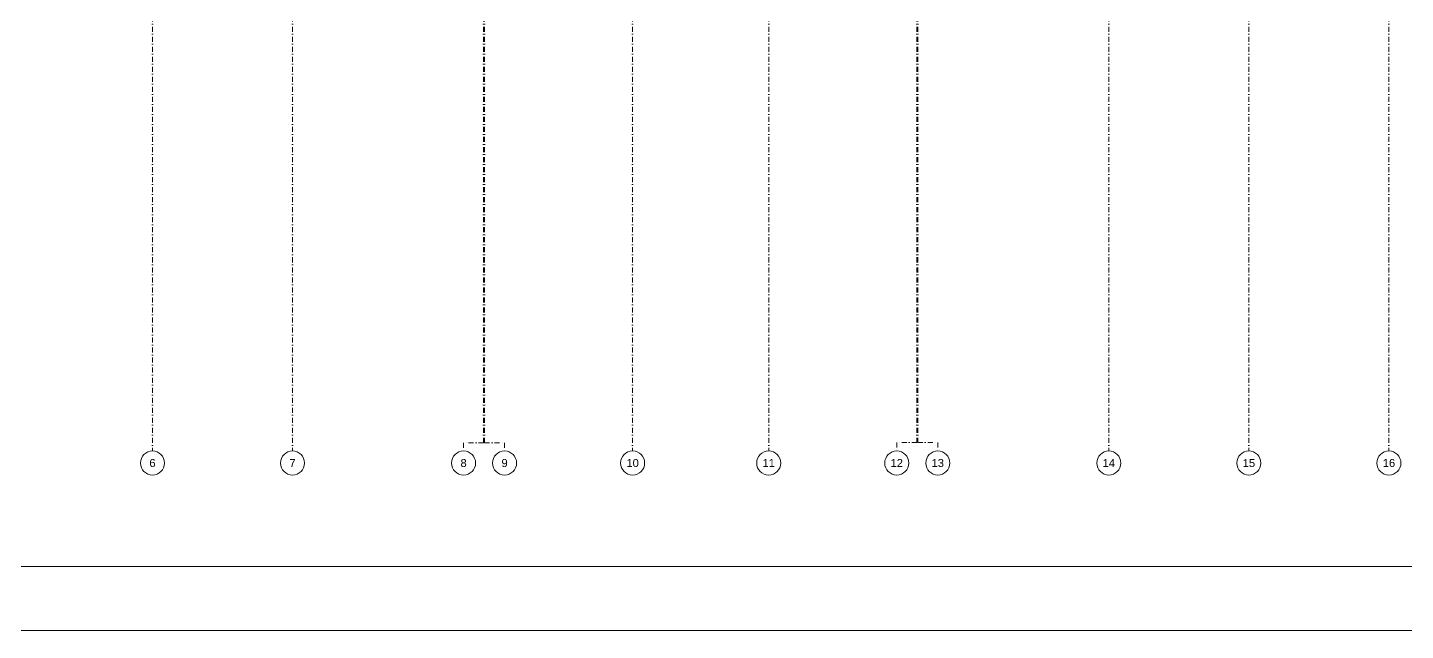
# Model space of a CAD drawing. Header units: metres. Extents: x -13194 to 152406, y -4219 to 19791.
# Drawn here: x 3076 to 9963, y -4219 to -1207 of the extents above; entities that cross this region are included whole.
import ezdxf
from ezdxf.enums import TextEntityAlignment as Align

# ---------------------------------------------------------------- set-up
doc = ezdxf.new("R2010")
doc.units = ezdxf.units.M
doc.header["$LTSCALE"] = 100
doc.header["$MEASUREMENT"] = 0
doc.linetypes.add('DASHDOT2', pattern=[0.5, 0.25, -0.125, 0, -0.125])
doc.layers.get('0').update_dxf_attribs({"color": 9, "lineweight": 9})
for name, color, linetype, lineweight in [('21', 9, 'Continuous', 9), ('24', 9, 'DASHDOT2', 9), ('40A', 9, 'Continuous', 9)]:
    doc.layers.add(name, color=color, linetype=linetype, lineweight=lineweight)
doc.styles.add('Arial', font='arial.ttf', dxfattribs={"height": 2.5})

# ---------------------------------------------------------------- blocks, each defined once
blk = doc.blocks.new('0_aks')
at = {"linetype": 'Continuous'}
blk.add_circle((0, 0), 3, dxfattribs=at)
at = {"style": 'Arial'}
blk.add_attdef('AKS', text='', height=2, dxfattribs=at).set_placement((0, 0), align=Align.MIDDLE_CENTER)
blk = doc.blocks.new('p-akslar_yeni')
at = {"layer": '24'}
for points in [[(10115, -8575), (10115, -11897.2)], [(10815, -8575), (10815, -11897.2)], [(11770, -8575), (11770, -11857.2)], [(11775, -8575), (11775, -11857.2)], [(12515, -8575), (12515, -11897.2)], [(13195, -8575), (13195, -11897.2)], [(13935, -8575), (13935, -11854.6), (13835, -11854.6), (13835, -11897.2)], [(13940, -8575), (13940, -11854.6), (14040, -11854.6), (14040, -11897.2)], [(14895, -8575), (14895, -11897.2)], [(15595, -8575), (15595, -11897.2)], [(16295, -8575), (16295, -11897.2)], [(11770, -11857.2), (11670, -11857.2), (11670, -11897.2)], [(11775, -11857.2), (11875, -11857.2), (11875, -11897.2)]]:
    blk.add_lwpolyline(points, dxfattribs=at)
at = {"layer": '21', "xscale": 20, "yscale": 20, "zscale": 20}
for p, values in [((10115, -11957.2), {'AKS': '6'}), ((10815, -11957.2), {'AKS': '7'}), ((11670, -11957.2), {'AKS': '8'}), ((11875, -11957.2), {'AKS': '9'}), ((12515, -11957.2), {'AKS': '10'}), ((13195, -11957.2), {'AKS': '11'}), ((13835, -11957.2), {'AKS': '12'}), ((14040, -11957.2), {'AKS': '13'}), ((14895, -11957.2), {'AKS': '14'}), ((15595, -11957.2), {'AKS': '15'}), ((16295, -11957.2), {'AKS': '16'})]:
    blk.add_blockref('0_aks', p, dxfattribs=at).add_auto_attribs(values)

msp = doc.modelspace()

# ---------------------------------------------------------------- linework, layer by layer
at = {"layer": '40A'}
for points in [[(18159.3, -4218.6), (-9840.7, -4218.6), (-9840.7, 12601.4), (18159.3, 12601.4)], [(-9520.7, 12281.4), (15999.5, 12281.4), (15999.5, -3898.6), (-9520.7, -3898.6)]]:
    msp.add_lwpolyline(points, close=True, dxfattribs=at)

# ---------------------------------------------------------------- block references
at = {"layer": '24'}
msp.add_blockref('p-akslar_yeni', (-6415, 8575), dxfattribs=at)

doc.saveas('drawing.dxf')
